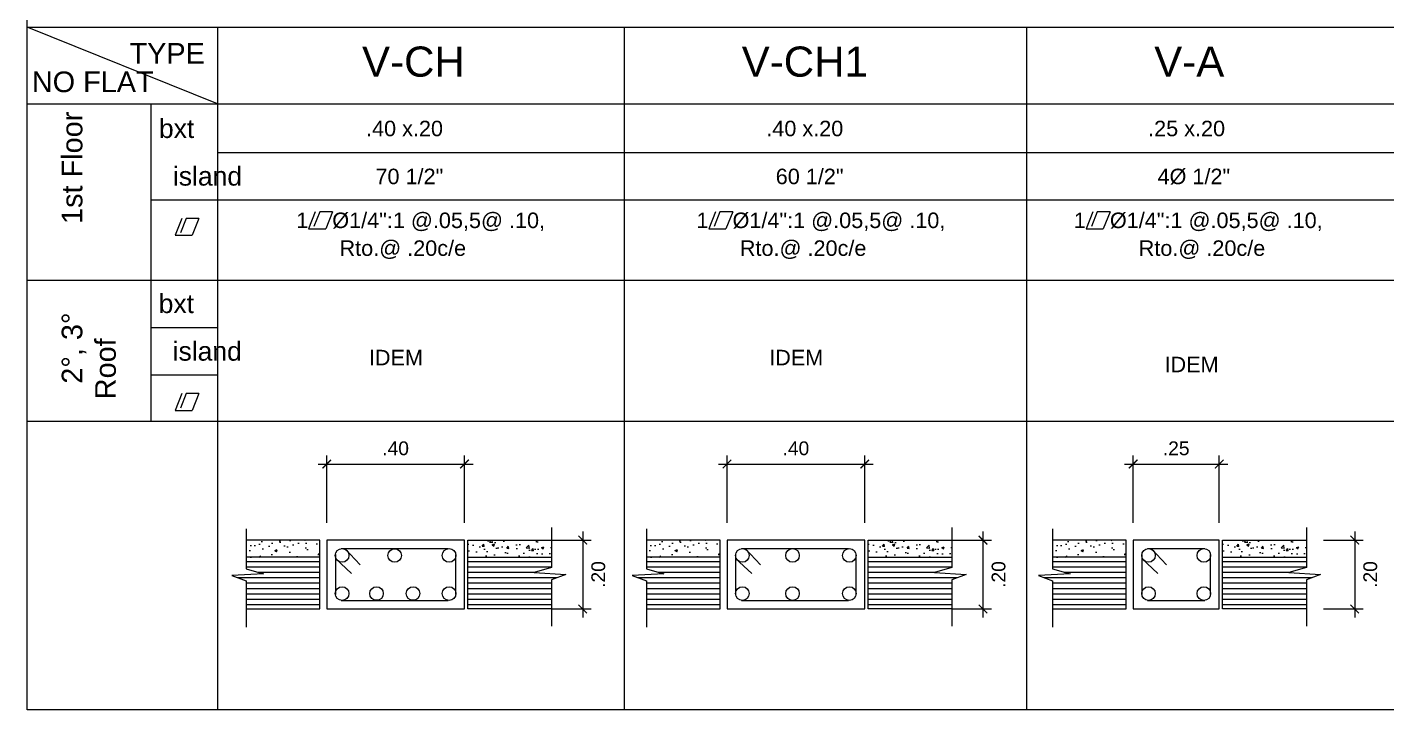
# Model space of a CAD drawing. Header units: millimetres. Extents: x -59 to 123, y 54 to 155.
# Drawn here: x -29.84 to -21.94, y 72.54 to 76.5 of the extents above; entities that cross this region are included whole.
import ezdxf

# ---------------------------------------------------------------- set-up
doc = ezdxf.new("R2010")
doc.units = ezdxf.units.MM
doc.linetypes.add('CONTINUA', pattern=[0])
doc.layers.get('0').update_dxf_attribs({"lineweight": 9})
doc.layers.get('Defpoints').update_dxf_attribs({"lineweight": 0})
for name, color, linetype, lineweight in [('.pluma1', 7, 'Continuous', 9), ('ACERO', 150, 'CONTINUA', 40), ('COTAS', 8, 'Continuous', 5), ('PLUMA 2 NUEVA', 7, 'Continuous', 25), ('TEXTURAS', 253, 'Continuous', 0)]:
    doc.layers.add(name, color=color, linetype=linetype, lineweight=lineweight)
doc.layers.add('TEXTO', color=2, linetype='Continuous')
doc.styles.add('LUIS', font='arial.ttf')
doc.dimstyles.new('luis', dxfattribs={"dimtxt": 0.08, "dimasz": 0.05, "dimexe": 0.05, "dimexo": 0.1, "dimgap": 0.05, "dimtad": 2, "dimzin": 4, "dimdsep": 46, "dimtxsty": 'LUIS', "dimblk": 'ARCHTICK', "dimcen": 2, "dimdle": 0.05, "dimclrd": 256, "dimclre": 256, "dimclrt": 56, "dimaunit": 1, "dimadec": 0, "dimazin": 0, "dimtfac": 1, "dimtix": 1, "dimtmove": 0, "dimatfit": 3, "dimfxl": 1, "dimlwd": -1, "dimlwe": -1, "dimarcsym": 0})

# ---------------------------------------------------------------- blocks, each defined once
blk = doc.blocks.new('_ArchTick')
at = {"color": 0, "linetype": 'ByBlock', "const_width": 0.15}
blk.add_lwpolyline([(-0.5, -0.5), (0.5, 0.5)], dxfattribs=at)
blk = doc.blocks.new('*D918')
at = {"layer": 'COTAS', "ltscale": 0.01, "transparency": 16777216}
for p, q in [((-23.4681, 73.968), (-22.8681, 73.968)), ((-23.4181, 73.6264), (-23.4181, 74.018)), ((-22.9181, 73.6264), (-22.9181, 74.018))]:
    blk.add_line(p, q, dxfattribs=at)
at = {"layer": 'Defpoints', "color": 0, "linetype": 'CONTINUA', "ltscale": 0.01, "transparency": 16777216}
for p in [(-22.9181, 73.968), (-23.4181, 73.5264), (-22.9181, 73.5264)]:
    blk.add_point(p, dxfattribs=at)
at = {"layer": 'COTAS', "linetype": 'CONTINUA', "ltscale": 0.01, "transparency": 16777216, "xscale": 0.05, "yscale": 0.05, "zscale": 0.05, "rotation": 180}
blk.add_blockref('_ArchTick', (-23.4181, 73.968), dxfattribs=at)
at = {"layer": 'COTAS', "linetype": 'CONTINUA', "ltscale": 0.01, "transparency": 16777216, "xscale": 0.05, "yscale": 0.05, "zscale": 0.05}
blk.add_blockref('_ArchTick', (-22.9181, 73.968), dxfattribs=at)
at = {"layer": 'COTAS', "color": 56, "linetype": 'CONTINUA', "lineweight": 5, "ltscale": 0.01, "transparency": 16777216, "insert": (-23.1681, 74.0589), "char_height": 0.08, "attachment_point": 5, "style": 'LUIS'}
blk.add_mtext('.25', dxfattribs=at)
blk = doc.blocks.new('*D919')
at = {"layer": 'COTAS', "ltscale": 0.01, "transparency": 16777216}
for p, q in [((-22.1309, 73.5763), (-22.1309, 73.0763)), ((-22.3118, 73.5263), (-22.0809, 73.5263)), ((-22.3118, 73.1263), (-22.0809, 73.1263))]:
    blk.add_line(p, q, dxfattribs=at)
at = {"layer": 'Defpoints', "color": 0, "linetype": 'CONTINUA', "ltscale": 0.01, "transparency": 16777216}
for p in [(-22.4118, 73.5263), (-22.4118, 73.1263), (-22.1309, 73.1263)]:
    blk.add_point(p, dxfattribs=at)
at = {"layer": 'COTAS', "linetype": 'CONTINUA', "ltscale": 0.01, "transparency": 16777216, "xscale": 0.05, "yscale": 0.05, "zscale": 0.05}
for p, rotation in [((-22.1309, 73.5263), 90), ((-22.1309, 73.1263), 270)]:
    blk.add_blockref('_ArchTick', p, dxfattribs=dict(at, rotation=rotation))
at = {"layer": 'COTAS', "color": 56, "linetype": 'CONTINUA', "lineweight": 5, "ltscale": 0.01, "transparency": 16777216, "insert": (-22.0401, 73.3263), "char_height": 0.08, "attachment_point": 5, "rotation": 90, "style": 'LUIS'}
blk.add_mtext('.20', dxfattribs=at)
blk = doc.blocks.new('*D933')
at = {"layer": 'COTAS', "ltscale": 0.01, "transparency": 16777216}
for p, q in [((-28.1538, 73.968), (-27.2538, 73.968)), ((-28.1038, 73.6264), (-28.1038, 74.018)), ((-27.3038, 73.6264), (-27.3038, 74.018))]:
    blk.add_line(p, q, dxfattribs=at)
at = {"layer": 'Defpoints', "color": 0, "linetype": 'CONTINUA', "ltscale": 0.01, "transparency": 16777216}
for p in [(-27.3038, 73.968), (-28.1038, 73.5264), (-27.3038, 73.5264)]:
    blk.add_point(p, dxfattribs=at)
at = {"layer": 'COTAS', "linetype": 'CONTINUA', "ltscale": 0.01, "transparency": 16777216, "xscale": 0.05, "yscale": 0.05, "zscale": 0.05, "rotation": 180}
blk.add_blockref('_ArchTick', (-28.1038, 73.968), dxfattribs=at)
at = {"layer": 'COTAS', "linetype": 'CONTINUA', "ltscale": 0.01, "transparency": 16777216, "xscale": 0.05, "yscale": 0.05, "zscale": 0.05}
blk.add_blockref('_ArchTick', (-27.3038, 73.968), dxfattribs=at)
at = {"layer": 'COTAS', "color": 56, "linetype": 'CONTINUA', "lineweight": 5, "ltscale": 0.01, "transparency": 16777216, "insert": (-27.7038, 74.0589), "char_height": 0.08, "attachment_point": 5, "style": 'LUIS'}
blk.add_mtext('.40', dxfattribs=at)
blk = doc.blocks.new('*D934')
at = {"layer": 'COTAS', "ltscale": 0.01, "transparency": 16777216}
for p, q in [((-26.6167, 73.5763), (-26.6167, 73.0763)), ((-26.7975, 73.5263), (-26.5667, 73.5263)), ((-26.7975, 73.1263), (-26.5667, 73.1263))]:
    blk.add_line(p, q, dxfattribs=at)
at = {"layer": 'Defpoints', "color": 0, "linetype": 'CONTINUA', "ltscale": 0.01, "transparency": 16777216}
for p in [(-26.8975, 73.5263), (-26.8975, 73.1263), (-26.6167, 73.1263)]:
    blk.add_point(p, dxfattribs=at)
at = {"layer": 'COTAS', "linetype": 'CONTINUA', "ltscale": 0.01, "transparency": 16777216, "xscale": 0.05, "yscale": 0.05, "zscale": 0.05}
for p, rotation in [((-26.6167, 73.5263), 90), ((-26.6167, 73.1263), 270)]:
    blk.add_blockref('_ArchTick', p, dxfattribs=dict(at, rotation=rotation))
at = {"layer": 'COTAS', "color": 56, "linetype": 'CONTINUA', "lineweight": 5, "ltscale": 0.01, "transparency": 16777216, "insert": (-26.5258, 73.3263), "char_height": 0.08, "attachment_point": 5, "rotation": 90, "style": 'LUIS'}
blk.add_mtext('.20', dxfattribs=at)
blk = doc.blocks.new('*D938')
at = {"layer": 'COTAS', "ltscale": 0.01, "transparency": 16777216}
for p, q in [((-25.8279, 73.968), (-24.9279, 73.968)), ((-25.7779, 73.6264), (-25.7779, 74.018)), ((-24.9779, 73.6264), (-24.9779, 74.018))]:
    blk.add_line(p, q, dxfattribs=at)
at = {"layer": 'Defpoints', "color": 0, "linetype": 'CONTINUA', "ltscale": 0.01, "transparency": 16777216}
for p in [(-24.9779, 73.968), (-25.7779, 73.5264), (-24.9779, 73.5264)]:
    blk.add_point(p, dxfattribs=at)
at = {"layer": 'COTAS', "linetype": 'CONTINUA', "ltscale": 0.01, "transparency": 16777216, "xscale": 0.05, "yscale": 0.05, "zscale": 0.05, "rotation": 180}
blk.add_blockref('_ArchTick', (-25.7779, 73.968), dxfattribs=at)
at = {"layer": 'COTAS', "linetype": 'CONTINUA', "ltscale": 0.01, "transparency": 16777216, "xscale": 0.05, "yscale": 0.05, "zscale": 0.05}
blk.add_blockref('_ArchTick', (-24.9779, 73.968), dxfattribs=at)
at = {"layer": 'COTAS', "color": 56, "linetype": 'CONTINUA', "lineweight": 5, "ltscale": 0.01, "transparency": 16777216, "insert": (-25.3779, 74.0589), "char_height": 0.08, "attachment_point": 5, "style": 'LUIS'}
blk.add_mtext('.40', dxfattribs=at)
blk = doc.blocks.new('*D939')
at = {"layer": 'COTAS', "ltscale": 0.01, "transparency": 16777216}
for p, q in [((-24.2907, 73.5763), (-24.2907, 73.0763)), ((-24.4716, 73.5263), (-24.2407, 73.5263)), ((-24.4716, 73.1263), (-24.2407, 73.1263))]:
    blk.add_line(p, q, dxfattribs=at)
at = {"layer": 'Defpoints', "color": 0, "linetype": 'CONTINUA', "ltscale": 0.01, "transparency": 16777216}
for p in [(-24.5716, 73.5263), (-24.5716, 73.1263), (-24.2907, 73.1263)]:
    blk.add_point(p, dxfattribs=at)
at = {"layer": 'COTAS', "linetype": 'CONTINUA', "ltscale": 0.01, "transparency": 16777216, "xscale": 0.05, "yscale": 0.05, "zscale": 0.05}
for p, rotation in [((-24.2907, 73.5263), 90), ((-24.2907, 73.1263), 270)]:
    blk.add_blockref('_ArchTick', p, dxfattribs=dict(at, rotation=rotation))
at = {"layer": 'COTAS', "color": 56, "linetype": 'CONTINUA', "lineweight": 5, "ltscale": 0.01, "transparency": 16777216, "insert": (-24.1999, 73.3263), "char_height": 0.08, "attachment_point": 5, "rotation": 90, "style": 'LUIS'}
blk.add_mtext('.20', dxfattribs=at)

msp = doc.modelspace()

# ---------------------------------------------------------------- hatches: boundary and pattern name
at = {"layer": 'TEXTURAS', "linetype": 'Continuous', "lineweight": 5, "ltscale": 0.015}
h = msp.add_hatch(dxfattribs=at)
h.set_pattern_fill('AR-CONC', color=256, scale=0.02, style=0)
h.set_pattern_definition([(50, (-1149.46487, 270.05841), (0.143452037, -0.012550427), [0.015, -0.165]), (355, (-1149.46487, 270.05841), (-0.027750267, 0.150438427), [0.012, -0.132]), (100.4514, (-1149.45292, 270.05736), (0.115701876, 0.137887908), [0.012748038, -0.140228422]), (46.1842, (-1149.46487, 270.09841), (0.21344821, -0.033103803), [0.0225, -0.2475]), (96.6356, (-1149.44708, 270.09565), (0.18693254, 0.194823574), [0.019122058, -0.2103426]), (351.1842, (-1149.46487, 270.0984), (0.18693239, 0.19482372), [0.018, -0.198]), (21, (-1149.44487, 270.08841), (0.11938141, -0.080523778), [0.015, -0.165]), (326, (-1149.44487, 270.08841), (0.048663066, 0.145030009), [0.012, -0.132]), (71.4514, (-1149.43492, 270.0817), (0.168044526, 0.0645061), [0.012748038, -0.140228422]), (37.5, (-1149.46487, 270.05841), (0.002431971, 0.0665787708), [0, -0.1304, 0, -0.134, 0, -0.1325]), (7.5, (-1149.46487, 270.05841), (0.0526139075, 0.0788823424), [0, -0.0764, 0, -0.1274, 0, -0.0505]), (327.5, (-1149.50947, 270.05841), (0.1067644872, -0.0045109743), [0, -0.05, 0, -0.156, 0, -0.207]), (317.5, (-1149.52947, 270.05841), (0.116637234, 0.0200209965), [0, -0.065, 0, -0.1036, 0, -0.147])])
h.paths.add_polyline_path([(-28.5721, 73.5263), (-28.5721, 73.4263), (-28.1438, 73.4263), (-28.1438, 73.5263)])
h = msp.add_hatch(dxfattribs=at)
h.set_pattern_fill('AR-CONC', color=256, scale=0.02, style=0)
h.set_pattern_definition([(50, (-1148.94487, 270.0584), (0.143452037, -0.012550427), [0.015, -0.165]), (355, (-1148.94487, 270.0584), (-0.027750267, 0.150438427), [0.012, -0.132]), (100.4514, (-1148.93292, 270.05736), (0.115701876, 0.137887908), [0.012748038, -0.140228422]), (46.1842, (-1148.94487, 270.0984), (0.21344821, -0.033103803), [0.0225, -0.2475]), (96.6356, (-1148.92708, 270.09565), (0.18693254, 0.194823574), [0.019122058, -0.2103426]), (351.1842, (-1148.94487, 270.0984), (0.18693239, 0.19482372), [0.018, -0.198]), (21, (-1148.92487, 270.0884), (0.11938141, -0.080523778), [0.015, -0.165]), (326, (-1148.92487, 270.0884), (0.048663066, 0.145030009), [0.012, -0.132]), (71.4514, (-1148.91492, 270.0817), (0.168044526, 0.0645061), [0.012748038, -0.140228422]), (37.5, (-1148.94487, 270.058405), (0.002431971, 0.0665787708), [0, -0.1304, 0, -0.134, 0, -0.1325]), (7.5, (-1148.94487, 270.058405), (0.0526139075, 0.0788823424), [0, -0.0764, 0, -0.1274, 0, -0.0505]), (327.5, (-1148.98947, 270.058405), (0.1067644872, -0.0045109743), [0, -0.05, 0, -0.156, 0, -0.207]), (317.5, (-1149.00947, 270.058405), (0.116637234, 0.0200209965), [0, -0.065, 0, -0.1036, 0, -0.147])])
h.paths.add_polyline_path([(-26.7975, 73.5263), (-27.2838, 73.5263), (-27.2838, 73.4263), (-26.7975, 73.4263)])
h = msp.add_hatch(dxfattribs=at)
h.set_pattern_fill('AR-CONC', color=256, scale=0.02, style=0)
h.set_pattern_definition([(50, (-1147.13894, 270.05841), (0.143452037, -0.012550427), [0.015, -0.165]), (355, (-1147.13894, 270.05841), (-0.027750267, 0.150438427), [0.012, -0.132]), (100.4514, (-1147.12698, 270.05736), (0.115701876, 0.137887908), [0.012748038, -0.140228422]), (46.1842, (-1147.13894, 270.09841), (0.21344821, -0.033103803), [0.0225, -0.2475]), (96.6356, (-1147.12115, 270.09565), (0.18693254, 0.194823574), [0.019122058, -0.2103426]), (351.1842, (-1147.13894, 270.0984), (0.18693239, 0.19482372), [0.018, -0.198]), (21, (-1147.11894, 270.08841), (0.11938141, -0.080523778), [0.015, -0.165]), (326, (-1147.11894, 270.08841), (0.048663066, 0.145030009), [0.012, -0.132]), (71.4514, (-1147.10899, 270.0817), (0.168044526, 0.0645061), [0.012748038, -0.140228422]), (37.5, (-1147.13894, 270.05841), (0.002431971, 0.0665787708), [0, -0.1304, 0, -0.134, 0, -0.1325]), (7.5, (-1147.13894, 270.05841), (0.0526139075, 0.0788823424), [0, -0.0764, 0, -0.1274, 0, -0.0505]), (327.5, (-1147.18354, 270.05841), (0.1067644872, -0.0045109743), [0, -0.05, 0, -0.156, 0, -0.207]), (317.5, (-1147.20354, 270.05841), (0.116637234, 0.0200209965), [0, -0.065, 0, -0.1036, 0, -0.147])])
h.paths.add_polyline_path([(-26.2462, 73.5263), (-26.2462, 73.4263), (-25.8179, 73.4263), (-25.8179, 73.5263)])
h = msp.add_hatch(dxfattribs=at)
h.set_pattern_fill('AR-CONC', color=256, scale=0.02, style=0)
h.set_pattern_definition([(50, (-1146.61894, 270.0584), (0.143452037, -0.012550427), [0.015, -0.165]), (355, (-1146.61894, 270.0584), (-0.027750267, 0.150438427), [0.012, -0.132]), (100.4514, (-1146.60698, 270.05736), (0.115701876, 0.137887908), [0.012748038, -0.140228422]), (46.1842, (-1146.61894, 270.0984), (0.21344821, -0.033103803), [0.0225, -0.2475]), (96.6356, (-1146.60115, 270.09565), (0.18693254, 0.194823574), [0.019122058, -0.2103426]), (351.1842, (-1146.61894, 270.0984), (0.18693239, 0.19482372), [0.018, -0.198]), (21, (-1146.59894, 270.0884), (0.11938141, -0.080523778), [0.015, -0.165]), (326, (-1146.59894, 270.0884), (0.048663066, 0.145030009), [0.012, -0.132]), (71.4514, (-1146.58899, 270.0817), (0.168044526, 0.0645061), [0.012748038, -0.140228422]), (37.5, (-1146.61894, 270.058405), (0.002431971, 0.0665787708), [0, -0.1304, 0, -0.134, 0, -0.1325]), (7.5, (-1146.61894, 270.058405), (0.0526139075, 0.0788823424), [0, -0.0764, 0, -0.1274, 0, -0.0505]), (327.5, (-1146.66354, 270.058405), (0.1067644872, -0.0045109743), [0, -0.05, 0, -0.156, 0, -0.207]), (317.5, (-1146.68354, 270.058405), (0.116637234, 0.0200209965), [0, -0.065, 0, -0.1036, 0, -0.147])])
h.paths.add_polyline_path([(-24.4716, 73.5263), (-24.9579, 73.5263), (-24.9579, 73.4263), (-24.4716, 73.4263)])
h = msp.add_hatch(dxfattribs=at)
h.set_pattern_fill('AR-CONC', color=256, scale=0.02, style=0)
h.set_pattern_definition([(50, (-1144.77914, 270.0584), (0.143452037, -0.012550427), [0.015, -0.165]), (355, (-1144.77914, 270.0584), (-0.027750267, 0.150438427), [0.012, -0.132]), (100.4514, (-1144.76719, 270.05735), (0.115701876, 0.137887908), [0.012748038, -0.140228422]), (46.1842, (-1144.77914, 270.0984), (0.21344821, -0.033103803), [0.0225, -0.2475]), (96.6356, (-1144.76135, 270.09564), (0.18693254, 0.194823574), [0.019122058, -0.2103426]), (351.1842, (-1144.77914, 270.0984), (0.18693239, 0.19482372), [0.018, -0.198]), (21, (-1144.75914, 270.0884), (0.11938141, -0.080523778), [0.015, -0.165]), (326, (-1144.75914, 270.0884), (0.048663066, 0.145030009), [0.012, -0.132]), (71.4514, (-1144.7492, 270.08169), (0.168044526, 0.0645061), [0.012748038, -0.140228422]), (37.5, (-1144.77914, 270.0584), (0.002431971, 0.0665787708), [0, -0.1304, 0, -0.134, 0, -0.1325]), (7.5, (-1144.77914, 270.0584), (0.0526139075, 0.0788823424), [0, -0.0764, 0, -0.1274, 0, -0.0505]), (327.5, (-1144.82374, 270.0584), (0.1067644872, -0.0045109743), [0, -0.05, 0, -0.156, 0, -0.207]), (317.5, (-1144.84374, 270.0584), (0.116637234, 0.0200209965), [0, -0.065, 0, -0.1036, 0, -0.147])])
h.paths.add_polyline_path([(-23.8864, 73.5263), (-23.8864, 73.4263), (-23.4581, 73.4263), (-23.4581, 73.5263)])
h = msp.add_hatch(dxfattribs=at)
h.set_pattern_fill('AR-CONC', color=256, scale=0.02, style=0)
h.set_pattern_definition([(50, (-1144.55914, 270.0584), (0.143452037, -0.012550427), [0.015, -0.165]), (355, (-1144.55914, 270.0584), (-0.027750267, 0.150438427), [0.012, -0.132]), (100.4514, (-1144.54719, 270.05735), (0.115701876, 0.137887908), [0.012748038, -0.140228422]), (46.1842, (-1144.55914, 270.0984), (0.21344821, -0.033103803), [0.0225, -0.2475]), (96.6356, (-1144.54136, 270.09564), (0.18693254, 0.194823574), [0.019122058, -0.2103426]), (351.1842, (-1144.55914, 270.0984), (0.18693239, 0.19482372), [0.018, -0.198]), (21, (-1144.53914, 270.0884), (0.11938141, -0.080523778), [0.015, -0.165]), (326, (-1144.53914, 270.0884), (0.048663066, 0.145030009), [0.012, -0.132]), (71.4514, (-1144.5292, 270.08168), (0.168044526, 0.0645061), [0.012748038, -0.140228422]), (37.5, (-1144.559143, 270.058394), (0.002431971, 0.0665787708), [0, -0.1304, 0, -0.134, 0, -0.1325]), (7.5, (-1144.55914, 270.058394), (0.0526139075, 0.0788823424), [0, -0.0764, 0, -0.1274, 0, -0.0505]), (327.5, (-1144.60374, 270.058394), (0.1067644872, -0.0045109743), [0, -0.05, 0, -0.156, 0, -0.207]), (317.5, (-1144.62374, 270.05839), (0.116637234, 0.0200209965), [0, -0.065, 0, -0.1036, 0, -0.147])])
h.paths.add_polyline_path([(-22.4118, 73.5263), (-22.8981, 73.5263), (-22.8981, 73.4263), (-22.4118, 73.4263)])
h = msp.add_hatch(dxfattribs=at)
h.set_pattern_fill('LINE', color=256, scale=0.25, style=0)
h.set_pattern_definition([(0, (-1149.46487, 270.05841), (0, 0.03125), [])])
h.paths.add_polyline_path([(-28.5721, 73.4263), (-28.5721, 73.36), (-28.4705, 73.3305), (-28.6545, 73.3199), (-28.5721, 73.2892), (-28.5721, 73.1263), (-28.1438, 73.1263), (-28.1438, 73.4263)])
h = msp.add_hatch(dxfattribs=at)
h.set_pattern_fill('LINE', color=256, scale=0.25, style=0)
h.set_pattern_definition([(180, (1094.037213, 270.058405), (0, 0.03125), [])])
h.paths.add_polyline_path([(-27.2838, 73.1263), (-27.2838, 73.4263), (-26.7975, 73.4263), (-26.7975, 73.3669), (-26.8991, 73.3375), (-26.7151, 73.3268), (-26.7975, 73.2962), (-26.7975, 73.1263)])
h = msp.add_hatch(dxfattribs=at)
h.set_pattern_fill('LINE', color=256, scale=0.25, style=0)
h.set_pattern_definition([(0, (-1147.13894, 270.05841), (0, 0.03125), [])])
h.paths.add_polyline_path([(-26.2462, 73.4263), (-26.2462, 73.36), (-26.1445, 73.3305), (-26.3286, 73.3199), (-26.2462, 73.2892), (-26.2462, 73.1263), (-25.8179, 73.1263), (-25.8179, 73.4263)])
h = msp.add_hatch(dxfattribs=at)
h.set_pattern_fill('LINE', color=256, scale=0.25, style=0)
h.set_pattern_definition([(180, (1096.363146, 270.058405), (0, 0.03125), [])])
h.paths.add_polyline_path([(-24.9579, 73.1263), (-24.9579, 73.4263), (-24.4716, 73.4263), (-24.4716, 73.3669), (-24.5732, 73.3375), (-24.3892, 73.3268), (-24.4716, 73.2962), (-24.4716, 73.1263)])
h = msp.add_hatch(dxfattribs=at)
h.set_pattern_fill('LINE', color=256, scale=0.25, style=0)
h.set_pattern_definition([(0, (-1144.779142, 270.0584), (0, 0.03125), [])])
h.paths.add_polyline_path([(-23.8864, 73.4263), (-23.8864, 73.36), (-23.7847, 73.3305), (-23.9688, 73.3199), (-23.8864, 73.2892), (-23.8864, 73.1263), (-23.4581, 73.1263), (-23.4581, 73.4263)])
h = msp.add_hatch(dxfattribs=at)
h.set_pattern_fill('LINE', color=256, scale=0.25, style=0)
h.set_pattern_definition([(180, (1098.422942, 270.058394), (0, 0.03125), [])])
h.paths.add_polyline_path([(-22.8981, 73.1263), (-22.8981, 73.4263), (-22.4118, 73.4263), (-22.4118, 73.3669), (-22.5134, 73.3374), (-22.3294, 73.3268), (-22.4118, 73.2962), (-22.4118, 73.1263)])

# ---------------------------------------------------------------- linework, layer by layer
at = {"layer": '.pluma1', "lineweight": 5, "ltscale": 0.18}
for p, q in [((-29.8444, 76.5046), (-16.2418, 76.5046)), ((-29.1251, 76.0594), (-29.1251, 74.217)), ((-29.8444, 74.217), (-16.2418, 74.217))]:
    msp.add_line(p, q, dxfattribs=at)
at = {"layer": '.pluma1', "lineweight": 5}
for p, q in [((-28.7382, 76.0594), (-29.8444, 76.5046)), ((-28.7382, 76.5046), (-28.7382, 72.5409)), ((-26.3765, 76.5046), (-26.3765, 72.5409)), ((-24.0371, 76.5046), (-24.0371, 72.5409)), ((-29.8444, 76.0594), (-16.2418, 76.0594)), ((-28.7382, 75.777), (-16.2418, 75.777)), ((-29.1251, 75.502), (-16.2418, 75.502)), ((-29.8444, 75.0353), (-16.2418, 75.0353)), ((-29.1251, 74.7603), (-28.7382, 74.7603)), ((-29.1251, 74.4853), (-28.7382, 74.4853))]:
    msp.add_line(p, q, dxfattribs=at)
at = {"layer": '.pluma1', "linetype": 'CONTINUA', "lineweight": 5, "ltscale": 0.005}
for points in [[(-28.5721, 73.592), (-28.5721, 73.36), (-28.4705, 73.3305), (-28.6545, 73.3199), (-28.5721, 73.2892), (-28.5721, 73.0204)], [(-26.7975, 73.5989), (-26.7975, 73.3669), (-26.8991, 73.3375), (-26.7151, 73.3268), (-26.7975, 73.2962), (-26.7975, 73.0274)], [(-26.2462, 73.592), (-26.2462, 73.36), (-26.1445, 73.3305), (-26.3286, 73.3199), (-26.2462, 73.2892), (-26.2462, 73.0204)], [(-24.4716, 73.5989), (-24.4716, 73.3669), (-24.5732, 73.3375), (-24.3892, 73.3268), (-24.4716, 73.2962), (-24.4716, 73.0274)], [(-23.8864, 73.592), (-23.8864, 73.36), (-23.7847, 73.3305), (-23.9688, 73.3199), (-23.8864, 73.2892), (-23.8864, 73.0204)], [(-22.4118, 73.5989), (-22.4118, 73.3669), (-22.5134, 73.3374), (-22.3294, 73.3268), (-22.4118, 73.2962), (-22.4118, 73.0274)]]:
    msp.add_lwpolyline(points, dxfattribs=at)
at = {"layer": 'ACERO', "lineweight": 5, "ltscale": 0.1}
for p, q in [((-27.9974, 73.4764), (-27.9103, 73.3829)), ((-25.6715, 73.4764), (-25.5843, 73.3829)), ((-23.3117, 73.4764), (-23.2245, 73.3829)), ((-28.0538, 73.42), (-27.9604, 73.3328)), ((-25.7279, 73.42), (-25.6344, 73.3328)), ((-23.3681, 73.4199), (-23.2746, 73.3328)), ((-28.02, 73.1764), (-27.3983, 73.1764)), ((-25.694, 73.1764), (-25.0723, 73.1764)), ((-23.3342, 73.1764), (-23.002, 73.1764))]:
    msp.add_line(p, q, dxfattribs=at)
for points in [[(-27.3983, 73.4764), (-28.02, 73.4764)], [(-25.0723, 73.4764), (-25.694, 73.4764)], [(-23.002, 73.4764), (-23.3342, 73.4764)], [(-28.0538, 73.4428), (-28.0538, 73.21)], [(-27.3538, 73.21), (-27.3538, 73.4428)], [(-25.7279, 73.4428), (-25.7279, 73.21)], [(-25.0279, 73.21), (-25.0279, 73.4428)], [(-23.3681, 73.4428), (-23.3681, 73.21)], [(-22.9681, 73.21), (-22.9681, 73.4428)]]:
    msp.add_lwpolyline(points, dxfattribs=at)
for centre in [(-28.0147, 73.4372), (-27.7091, 73.4369), (-27.393, 73.4372), (-25.6887, 73.4372), (-25.3974, 73.4372), (-25.067, 73.4372), (-23.3289, 73.4372), (-23.0073, 73.4372), (-28.0147, 73.2156), (-27.8146, 73.216), (-27.6023, 73.216), (-27.393, 73.2156), (-25.6887, 73.2156), (-25.3974, 73.2156), (-25.067, 73.2156), (-23.3289, 73.2156), (-23.0073, 73.2156)]:
    msp.add_circle(centre, 0.0395, dxfattribs=at)
at = {"layer": 'PLUMA 2 NUEVA', "linetype": 'CONTINUA', "lineweight": 5}
for p, q in [((-28.1438, 73.4263), (-28.5721, 73.4263)), ((-27.2838, 73.4263), (-26.7975, 73.4263)), ((-25.8179, 73.4263), (-26.2462, 73.4263)), ((-24.9579, 73.4263), (-24.4716, 73.4263)), ((-23.4581, 73.4263), (-23.8864, 73.4263)), ((-22.8981, 73.4263), (-22.4118, 73.4263))]:
    msp.add_line(p, q, dxfattribs=at)
at = {"layer": 'PLUMA 2 NUEVA', "linetype": 'Continuous', "lineweight": 5, "ltscale": 0.6}
msp.add_lwpolyline([(-29.8444, 80.4684), (-16.2418, 80.4684), (-16.2418, 72.5409), (-29.8444, 72.5409)], close=True, dxfattribs=at)
at = {"layer": 'PLUMA 2 NUEVA', "linetype": 'CONTINUA', "lineweight": 5}
for points in [[(-28.5721, 73.1263), (-28.1438, 73.1263), (-28.1438, 73.5263), (-28.5721, 73.5263)], [(-26.7975, 73.1263), (-27.2838, 73.1263), (-27.2838, 73.5263), (-26.7975, 73.5263)], [(-26.2462, 73.1263), (-25.8179, 73.1263), (-25.8179, 73.5263), (-26.2462, 73.5263)], [(-24.4716, 73.1263), (-24.9579, 73.1263), (-24.9579, 73.5263), (-24.4716, 73.5263)], [(-23.8864, 73.1263), (-23.4581, 73.1263), (-23.4581, 73.5263), (-23.8864, 73.5263)], [(-22.4118, 73.1263), (-22.8981, 73.1263), (-22.8981, 73.5263), (-22.4118, 73.5263)]]:
    msp.add_lwpolyline(points, dxfattribs=at)
for points in [[(-28.1038, 73.5264), (-28.1038, 73.1264), (-27.3038, 73.1264), (-27.3038, 73.5264)], [(-25.7779, 73.5264), (-25.7779, 73.1264), (-24.9779, 73.1264), (-24.9779, 73.5264)], [(-23.4181, 73.5264), (-23.4181, 73.1264), (-22.9181, 73.1264), (-22.9181, 73.5264)]]:
    msp.add_lwpolyline(points, close=True, dxfattribs=at)
at = {"layer": 'TEXTO', "lineweight": 5, "ltscale": 0.18}
for p, q in [((-28.9461, 75.3935), (-28.9852, 75.2964)), ((-28.9208, 75.3935), (-28.9543, 75.3101)), ((-28.8468, 75.3935), (-28.9208, 75.3935)), ((-28.8468, 75.3935), (-28.8859, 75.2964)), ((-28.1702, 75.4317), (-28.2093, 75.3346)), ((-28.1449, 75.4317), (-28.1784, 75.3483)), ((-28.0709, 75.4317), (-28.1449, 75.4317)), ((-28.0709, 75.4317), (-28.11, 75.3346)), ((-25.8443, 75.4317), (-25.8834, 75.3346)), ((-25.8189, 75.4317), (-25.8525, 75.3483)), ((-25.745, 75.4317), (-25.8189, 75.4317)), ((-25.745, 75.4317), (-25.7841, 75.3346)), ((-23.6518, 75.4317), (-23.6909, 75.3346)), ((-23.6264, 75.4317), (-23.66, 75.3483)), ((-23.5525, 75.4317), (-23.6264, 75.4317)), ((-23.5525, 75.4317), (-23.5916, 75.3346)), ((-28.9852, 75.2964), (-28.8859, 75.2964)), ((-28.2093, 75.3346), (-28.11, 75.3346)), ((-25.8834, 75.3346), (-25.7841, 75.3346)), ((-23.6909, 75.3346), (-23.5916, 75.3346)), ((-28.9461, 74.3768), (-28.9852, 74.2796)), ((-28.9208, 74.3768), (-28.9543, 74.2933)), ((-28.8468, 74.3768), (-28.9208, 74.3768)), ((-28.8468, 74.3768), (-28.8859, 74.2796)), ((-28.9852, 74.2796), (-28.8859, 74.2796))]:
    msp.add_line(p, q, dxfattribs=at)

# ---------------------------------------------------------------- texts
at = {"layer": 'TEXTO', "lineweight": 5, "ltscale": 0.18, "style": 'LUIS'}
for s, height, rotation, p in [('TYPE', 0.12, 0, (-29.2497, 76.2927)), ('V-CH', 0.175, 0, (-27.899, 76.2175)), ('V-CH1', 0.175, 0, (-25.6928, 76.2175)), ('V-A', 0.175, 0, (-23.2959, 76.2175)), ('NO FLAT', 0.12, 0, (-29.8174, 76.1275)), ('1st Floor', 0.12, 90, (-29.5239, 75.3621)), ('bxt', 0.11, 0, (-29.0787, 75.8613)), ('island', 0.11, 0, (-28.9976, 75.5849)), ('bxt', 0.11, 0, (-29.0802, 74.8446)), ('2°, 3°', 0.12, 90, (-29.5239, 74.4342)), ('Roof', 0.12, 90, (-29.3294, 74.3442)), ('island', 0.11, 0, (-28.9991, 74.5682))]:
    msp.add_text(s, height=height, rotation=rotation, dxfattribs=at).set_placement(p)
at = {"layer": 'TEXTO', "lineweight": 5, "ltscale": 0.2, "style": 'LUIS'}
for s, p in [('.40 x.20', (-27.8757, 75.8715)), ('.40 x.20', (-25.5498, 75.8715)), ('.25 x.20', (-23.3313, 75.8715)), ('70 1/2"', (-27.8209, 75.5931)), ('60 1/2"', (-25.495, 75.5931)), ('4Ø 1/2"', (-23.2765, 75.5931)), ('1    %%C1/4":1 @.05,5@ .10,', (-28.2814, 75.3382)), ('1    %%C1/4":1 @.05,5@ .10,', (-25.9555, 75.3382)), ('1    %%C1/4":1 @.05,5@ .10,', (-23.763, 75.3382)), ('Rto.@ .20c/e', (-28.0296, 75.1768)), ('Rto.@ .20c/e', (-25.7036, 75.1768)), ('Rto.@ .20c/e', (-23.386, 75.1768)), ('IDEM', (-27.859, 74.5413)), ('IDEM', (-25.5331, 74.5413)), ('IDEM', (-23.2359, 74.501))]:
    msp.add_text(s, height=0.09, rotation=0, dxfattribs=at).set_placement(p)

# ---------------------------------------------------------------- dimensions: what is measured, and where the dimension line sits
at = {"layer": 'COTAS', "linetype": 'CONTINUA', "lineweight": 5, "ltscale": 0.01}
for base, p1, p2, picture, middle in [((-27.3038, 73.968), (-28.1038, 73.5264), (-27.3038, 73.5264), '*D933', (-27.7038, 74.0589)), ((-24.9779, 73.968), (-25.7779, 73.5264), (-24.9779, 73.5264), '*D938', (-25.3779, 74.0589)), ((-22.9181, 73.968), (-23.4181, 73.5264), (-22.9181, 73.5264), '*D918', (-23.1681, 74.0589))]:
    dim = msp.add_linear_dim(base=base, p1=p1, p2=p2, dimstyle='luis', override={"dimlfac": 0.5, "dimtxsty": 'LUIS'}, dxfattribs=at)
    dim.commit()
    dim.dimension.update_dxf_attribs({"geometry": picture, "text_midpoint": middle})
for base, p1, p2, picture, middle in [((-26.6167, 73.1263), (-26.8975, 73.5263), (-26.8975, 73.1263), '*D934', (-26.5258, 73.3263)), ((-24.2907, 73.1263), (-24.5716, 73.5263), (-24.5716, 73.1263), '*D939', (-24.1999, 73.3263)), ((-22.1309, 73.1263), (-22.4118, 73.5263), (-22.4118, 73.1263), '*D919', (-22.0401, 73.3263))]:
    dim = msp.add_linear_dim(base=base, p1=p1, p2=p2, angle=90, dimstyle='luis', override={"dimlfac": 0.5, "dimtxsty": 'LUIS'}, dxfattribs=at)
    dim.commit()
    dim.dimension.update_dxf_attribs({"geometry": picture, "text_midpoint": middle})

doc.saveas('drawing.dxf')
